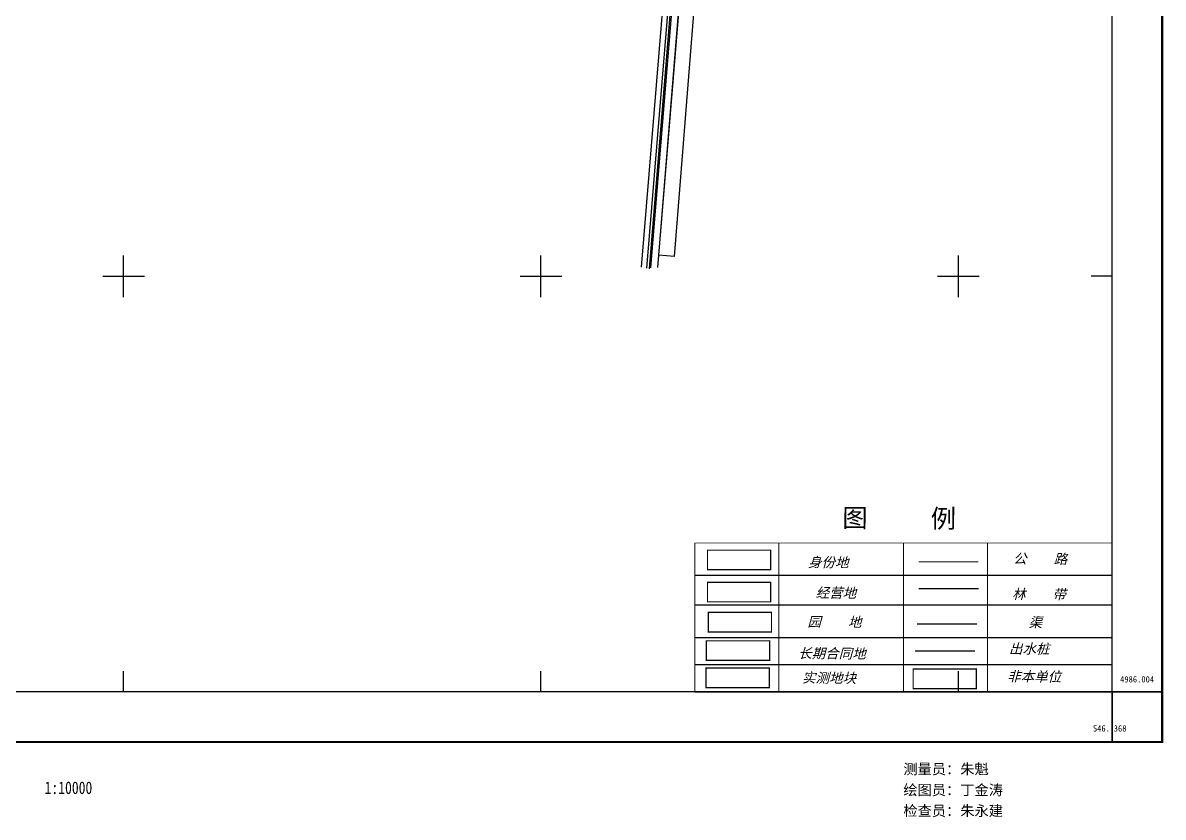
# Model space of a CAD drawing. Extents: x 541061 to 546490, y 4985742 to 4991358.
# Drawn here: x 543759 to 546490, y 4985742 to 4987646 of the extents above; entities that cross this region are included whole.
import ezdxf
from ezdxf.enums import TextEntityAlignment as Align

# ---------------------------------------------------------------- set-up
doc = ezdxf.new("R2010")
doc.units = 0
doc.header["$LTSCALE"] = 10
for name, color, linetype in [('TK', 7, 'CONTINUOUS'), ('图例', 7, 'CONTINUOUS'), ('经营地', 1, 'CONTINUOUS'), ('路林渠', 7, 'CONTINUOUS')]:
    doc.layers.add(name, color=color, linetype=linetype)
doc.styles.add('STYLE1', font='simhei.ttf', dxfattribs={"width": 0.8, "oblique": 15, "height": 2.5})
doc.styles.add('宋体', font='')
doc.styles.get('宋体').set_extended_font_data('SimSun')

# ---------------------------------------------------------------- blocks, each defined once
blk = doc.blocks.new('图例')
at = {"layer": '图例', "color": 7}
for p, q in [((542594.4, 4984436.4), (543594.1, 4984436.4)), ((542594.4, 4984365.1), (543594.1, 4984365.1)), ((542594.4, 4984287.3), (543594.1, 4984287.3)), ((542594.4, 4984222), (543594.1, 4984222)), ((542594.4, 4984156.7), (543594.1, 4984156.7))]:
    blk.add_line(p, q, dxfattribs=at)
at = {"layer": '图例', "color": 3, "linetype": 'Continuous'}
blk.add_line((543131.2, 4984404.5), (543274.1, 4984404.5), dxfattribs=at)
at = {"layer": '图例', "color": 7}
for points, const_width in [([(542594.4, 4984513.3), (542594.4, 4984156.7)], 2.37), ([(542594.4, 4984513.3), (543594.1, 4984513.3)], 1.48), ([(542795.9, 4984513.3), (542795.9, 4984156.7)], 2.37), ([(543094.2, 4984513.3), (543094.2, 4984156.7)], 2.37), ([(543295.7, 4984513.3), (543295.7, 4984156.7)], 2.37), ([(543594.1, 4984513.3), (543594.1, 4984156.7)], 2.37), ([(542594.4, 4984364.1), (543594.1, 4984364.1)], 1.48)]:
    blk.add_lwpolyline(points, dxfattribs=dict(at, const_width=const_width))
at = {"layer": '图例', "color": 1, "linetype": 'Continuous', "const_width": 3, "flags": 128}
blk.add_lwpolyline([(542625, 4984496.3), (542776.5, 4984496.3), (542776.5, 4984449.5), (542625, 4984449.5)], close=True, dxfattribs=at)
at = {"layer": '图例', "color": 5, "linetype": 'Continuous', "const_width": 3, "flags": 128}
blk.add_lwpolyline([(543131.2, 4984468.4), (543274.1, 4984468.4)], dxfattribs=at)
blk.add_lwpolyline([(542625, 4984419.4), (542776.5, 4984419.4), (542776.5, 4984372.6), (542625, 4984372.6)], close=True, dxfattribs=at)
at = {"layer": '图例', "color": 2, "linetype": 'Continuous', "const_width": 3, "flags": 128}
blk.add_lwpolyline([(542626.8, 4984347.3), (542778.3, 4984347.3), (542778.3, 4984300.5), (542626.8, 4984300.5)], close=True, dxfattribs=at)
at = {"layer": '图例', "color": 4, "linetype": 'Continuous', "flags": 128}
blk.add_lwpolyline([(543127.5, 4984319.9), (543270.3, 4984319.9)], dxfattribs=at)
at = {"layer": '图例', "color": 6, "linetype": 'Continuous', "const_width": 3, "flags": 128}
blk.add_lwpolyline([(542622.1, 4984279.1), (542773.6, 4984279.1), (542773.6, 4984232.3), (542622.1, 4984232.3)], close=True, dxfattribs=at)
at = {"layer": '图例', "color": 2, "linetype": 'Continuous', "flags": 128}
blk.add_lwpolyline([(543122.5, 4984255.2), (543265.3, 4984255.2)], dxfattribs=at)
at = {"layer": '图例', "color": 7, "linetype": 'Continuous', "const_width": 3, "flags": 128}
blk.add_lwpolyline([(542621.3, 4984214), (542772.9, 4984214), (542772.9, 4984167.1), (542621.3, 4984167.1)], close=True, dxfattribs=at)
at = {"layer": '图例', "color": 4, "linetype": 'Continuous', "const_width": 3, "flags": 128}
blk.add_lwpolyline([(543117.6, 4984211.4), (543269.2, 4984211.4), (543269.2, 4984164.6), (543117.6, 4984164.6)], close=True, dxfattribs=at)
at = {"layer": '图例', "color": 7, "style": 'STYLE1'}
blk.add_text('图     例', height=44.45, rotation=359.5492, dxfattribs=at).set_placement((542947.8, 4984551.8))
at = {"layer": '图例', "color": 1, "style": 'STYLE1', "oblique": 15}
blk.add_text('身份地', height=23.71, rotation=359.5492, dxfattribs=at).set_placement((542865.8, 4984455.8))
at = {"layer": '图例', "color": 7, "style": 'STYLE1', "oblique": 15}
for s, p in [(' 公\u3000\u3000路', (543341.2, 4984464.6)), ('实测地块', (542851.6, 4984179))]:
    blk.add_text(s, height=23.71, rotation=359.5492, dxfattribs=at).set_placement(p)
at = {"layer": '图例', "color": 5, "style": 'STYLE1', "oblique": 15}
blk.add_text('经营地', height=23.71, rotation=359.5492, dxfattribs=at).set_placement((542884.1, 4984382.7))
at = {"layer": '图例', "color": 3, "style": 'STYLE1', "oblique": 15}
blk.add_text('  林    带', height=23.71, rotation=359.5492, dxfattribs=at).set_placement((543322.3, 4984379.7))
at = {"layer": '图例', "color": 2, "style": 'STYLE1', "oblique": 15}
for s, p in [('园    地', (542864.5, 4984313.2)), ('出水桩', (543347.2, 4984248.6))]:
    blk.add_text(s, height=23.71, rotation=359.5492, dxfattribs=at).set_placement(p)
at = {"layer": '图例', "color": 4, "style": 'STYLE1', "oblique": 15}
for s, p in [('   渠', (543346, 4984311.9)), ('非本单位', (543342.8, 4984182.2))]:
    blk.add_text(s, height=23.71, rotation=359.5492, dxfattribs=at).set_placement(p)
at = {"layer": '图例', "color": 6, "style": 'STYLE1', "oblique": 15}
blk.add_text('长期合同地', height=23.71, rotation=359.5492, dxfattribs=at).set_placement((542842.3, 4984237.8))

msp = doc.modelspace()

# ---------------------------------------------------------------- linework, layer by layer
at = {"layer": 'TK', "linetype": 'Continuous'}
for p, q in [((546368, 4985922.8), (546368, 4991162.8)), ((544000, 4986988.8), (544000, 4987088.8)), ((545000, 4986988.8), (545000, 4987088.8)), ((546000, 4986988.8), (546000, 4987088.8)), ((543950, 4987038.8), (544050, 4987038.8)), ((544950, 4987038.8), (545050, 4987038.8)), ((545950, 4987038.8), (546050, 4987038.8)), ((546368, 4987038.8), (546318, 4987038.8)), ((544000, 4986042.8), (544000, 4986092.8)), ((545000, 4986042.8), (545000, 4986092.8)), ((546000, 4986042.8), (546000, 4986092.8)), ((546488, 4986042.8), (541128, 4986042.8)), ((546368, 4986042.8), (546488, 4986042.8)), ((546368, 4986042.8), (546368, 4985922.8))]:
    msp.add_line(p, q, dxfattribs=at)
at = {"layer": 'TK', "linetype": 'Continuous', "const_width": 5, "flags": 128}
msp.add_lwpolyline([(541128, 4985922.8), (546488, 4985922.8), (546488, 4991162.8), (541128, 4991162.8)], close=True, dxfattribs=at)
at = {"layer": '路林渠', "color": 4, "linetype": 'Continuous', "flags": 128}
for points, elevation in [([(545585.9, 4991004), (545262.1, 4987058.8)], 280), ([(545280.1, 4987059.8), (545418.7, 4988770.8)], 284.6)]:
    msp.add_lwpolyline(points, dxfattribs=dict(at, elevation=elevation))
at = {"layer": '路林渠', "color": 3, "linetype": 'Continuous', "flags": 128}
for points, elevation in [([(545394.4, 4988030.6), (545319.3, 4987086.6), (545282.5, 4987089.6), (545478.9, 4989471.1)], 280.8), ([(545408.6, 4989107), (545240.1, 4987061.1)], 283)]:
    msp.add_lwpolyline(points, dxfattribs=dict(at, elevation=elevation))
at = {"layer": '路林渠', "color": 5, "linetype": 'Continuous', "flags": 128}
for points, elevation in [([(543929.2, 4988565.9), (543929.6, 4988568.3), (543931.8, 4988571.1), (543935.4, 4988573), (543939.9, 4988574.2), (545415.6, 4989137.5), (545418.7, 4989137.6), (545421.9, 4989136.3), (545423.8, 4989132.8), (545252.9, 4987058)], 283.6), ([(545259.6, 4987057.1), (545340.4, 4988048), (545340.7, 4988050.4), (545342.5, 4988053.1), (545345.2, 4988053.9), (545347.4, 4988053.8)], 284.9)]:
    msp.add_lwpolyline(points, dxfattribs=dict(at, elevation=elevation))

# ---------------------------------------------------------------- block references
at = {"layer": '经营地', "color": 5, "linetype": 'Continuous'}
msp.add_blockref('图例', (2773.9, 1886.1), dxfattribs=at)

# ---------------------------------------------------------------- texts
at = {"layer": 'TK', "linetype": 'Continuous', "style": '宋体'}
msp.add_text('4986.004', height=15, dxfattribs=at).set_placement((546428, 4986072.8), align=Align.MIDDLE)
msp.add_text('546.', height=15, dxfattribs=at).set_placement((546363, 4985955.3), align=Align.MIDDLE_RIGHT)
for s, height, p in [('368', 15, (546372, 4985955.3)), ('测量员：朱魁', 25, (545868, 4985857.8)), ('绘图员：丁金涛', 25, (545868, 4985807.8)), ('检查员：朱永建', 25, (545868, 4985757.8))]:
    msp.add_text(s, height=height, dxfattribs=at).set_placement(p, align=Align.MIDDLE_LEFT)
at = {"layer": 'TK', "linetype": 'Continuous', "style": '宋体', "width": 0.8}
msp.add_text('1:10000', height=30, dxfattribs=at).set_placement((543868, 4985812.8), align=Align.MIDDLE)

doc.saveas('drawing.dxf')
